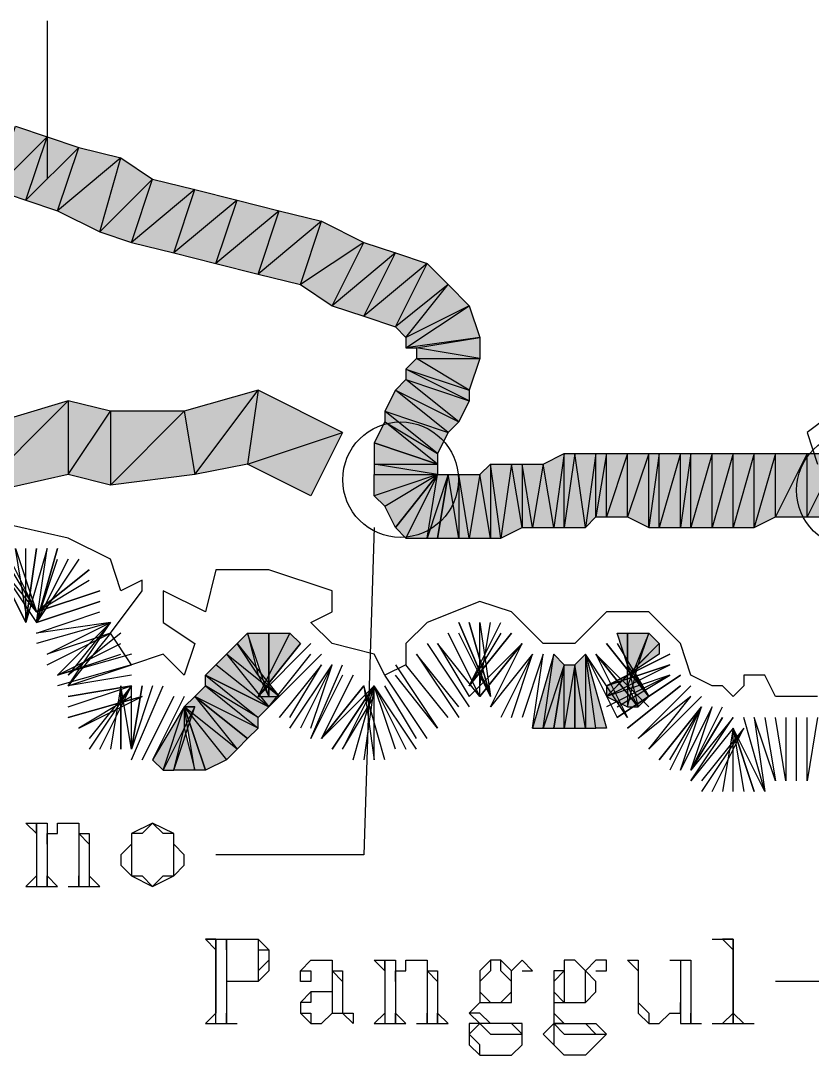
# Model space of a CAD drawing. Header units: millimetres. Extents: x 658 to 813, y 806 to 883.
# Drawn here: x 784.0534 to 784.2814, y 862.7459 to 863.0439 of the extents above; entities that cross this region are included whole.
import ezdxf

# ---------------------------------------------------------------- set-up
doc = ezdxf.new("R2010")
doc.units = ezdxf.units.MM
doc.header["$LTSCALE"] = 0.1
doc.linetypes.add('atContinuous2', pattern=[0])
for name, color, linetype in [('BATKAB', 7, 'Continuous'), ('KLEKTOR1', 7, 'Continuous'), ('LINK NAS BARU', 7, 'Continuous'), ('PANTAI', 7, 'Continuous'), ('pantai1', 7, 'Continuous'), ('SYMBOL', 7, 'Continuous'), ('TEXT', 8, 'Continuous'), ('zat_Mask_solid', 7, 'Continuous')]:
    doc.layers.add(name, color=color, linetype=linetype)

msp = doc.modelspace()

# ---------------------------------------------------------------- hatches: boundary and pattern name
at = {"layer": 'KLEKTOR1'}
h = msp.add_hatch(color=7, dxfattribs=at)
h.paths.add_polyline_path([(784.16737, 862.94963), (784.18561, 862.95267), (784.16433, 862.94963)], flags=17)
h.paths.add_polyline_path([(784.18561, 862.95267), (784.16433, 862.94963), (784.18257, 862.96179)])
h.paths.add_polyline_path([(784.16433, 862.94963), (784.18257, 862.96179), (784.16433, 862.95267)], flags=17)
h = msp.add_hatch(color=7, dxfattribs=at)
h.paths.add_polyline_path([(784.16737, 862.94659), (784.18561, 862.94659), (784.16737, 862.94963)], flags=16)
h.paths.add_polyline_path([(784.18561, 862.94659), (784.16737, 862.94963), (784.18561, 862.95267)])
h = msp.add_hatch(color=7, dxfattribs=at)
h.paths.add_polyline_path([(784.16433, 862.94051), (784.18257, 862.93443), (784.16433, 862.94355)], flags=17)
h.paths.add_polyline_path([(784.18257, 862.93443), (784.16433, 862.94355), (784.18257, 862.93747)], flags=17)
h = msp.add_hatch(color=7, dxfattribs=at)
h.paths.add_polyline_path([(784.10049, 862.93139), (784.10353, 862.91315), (784.12177, 862.93747)])
h.paths.add_polyline_path([(784.10353, 862.91315), (784.12177, 862.93747), (784.11873, 862.91619)], flags=17)
h = msp.add_hatch(color=7, dxfattribs=at)
h.paths.add_polyline_path([(784.03665, 862.92531), (784.03969, 862.90707), (784.06705, 862.93443)])
h.paths.add_polyline_path([(784.03969, 862.90707), (784.06705, 862.93443), (784.06705, 862.91315)], flags=17)
h = msp.add_hatch(color=7, dxfattribs=at)
h.paths.add_polyline_path([(784.07921, 862.93139), (784.07921, 862.91011), (784.10049, 862.93139)], flags=16)
h.paths.add_polyline_path([(784.07921, 862.91011), (784.10049, 862.93139), (784.10353, 862.91315)])
h = msp.add_hatch(color=7, dxfattribs=at)
h.paths.add_polyline_path([(784.15825, 862.92835), (784.17345, 862.91923), (784.15825, 862.93139)], flags=17)
h.paths.add_polyline_path([(784.17345, 862.91923), (784.15825, 862.93139), (784.17649, 862.92531)])
h = msp.add_hatch(color=7, dxfattribs=at)
h.paths.add_polyline_path([(784.15521, 862.92227), (784.17345, 862.91619), (784.15825, 862.92835)])
h.paths.add_polyline_path([(784.17345, 862.91619), (784.15825, 862.92835), (784.17345, 862.91923)], flags=17)
h = msp.add_hatch(color=7, dxfattribs=at)
h.paths.add_polyline_path([(784.20993, 862.89795), (784.20993, 862.91923), (784.20689, 862.89795)], flags=17)
h.paths.add_polyline_path([(784.20993, 862.91923), (784.20689, 862.89795), (784.20385, 862.91619)])
h = msp.add_hatch(color=7, dxfattribs=at)
h.paths.add_polyline_path([(784.21601, 862.89795), (784.21297, 862.91923), (784.20993, 862.89795)])
h.paths.add_polyline_path([(784.21297, 862.91923), (784.20993, 862.89795), (784.20993, 862.91923)], flags=17)
h = msp.add_hatch(color=7, dxfattribs=at)
h.paths.add_polyline_path([(784.21905, 862.90099), (784.21905, 862.91923), (784.21601, 862.89795)], flags=17)
h.paths.add_polyline_path([(784.21905, 862.91923), (784.21601, 862.89795), (784.21297, 862.91923)])
h = msp.add_hatch(color=7, dxfattribs=at)
h.paths.add_polyline_path([(784.22209, 862.90099), (784.22209, 862.91923), (784.21905, 862.90099)], flags=17)
h.paths.add_polyline_path([(784.22209, 862.91923), (784.21905, 862.90099), (784.21905, 862.91923)], flags=17)
h = msp.add_hatch(color=7, dxfattribs=at)
h.paths.add_polyline_path([(784.22817, 862.90099), (784.22817, 862.91923), (784.22209, 862.90099)], flags=17)
h.paths.add_polyline_path([(784.22817, 862.91923), (784.22209, 862.90099), (784.22209, 862.91923)], flags=17)
h = msp.add_hatch(color=7, dxfattribs=at)
h.paths.add_polyline_path([(784.23425, 862.89795), (784.23425, 862.91923), (784.22817, 862.90099)])
h.paths.add_polyline_path([(784.23425, 862.91923), (784.22817, 862.90099), (784.22817, 862.91923)], flags=17)
h = msp.add_hatch(color=7, dxfattribs=at)
h.paths.add_polyline_path([(784.23729, 862.89795), (784.23729, 862.91923), (784.23425, 862.89795)], flags=17)
h.paths.add_polyline_path([(784.23729, 862.91923), (784.23425, 862.89795), (784.23425, 862.91923)], flags=17)
h = msp.add_hatch(color=7, dxfattribs=at)
h.paths.add_polyline_path([(784.24337, 862.89795), (784.24337, 862.91923), (784.23729, 862.89795)], flags=17)
h.paths.add_polyline_path([(784.24337, 862.91923), (784.23729, 862.89795), (784.23729, 862.91923)], flags=17)
h = msp.add_hatch(color=7, dxfattribs=at)
h.paths.add_polyline_path([(784.24641, 862.89795), (784.24641, 862.91923), (784.24337, 862.89795)], flags=17)
h.paths.add_polyline_path([(784.24641, 862.91923), (784.24337, 862.89795), (784.24337, 862.91923)], flags=17)
h = msp.add_hatch(color=7, dxfattribs=at)
h.paths.add_polyline_path([(784.25249, 862.89795), (784.25249, 862.91923), (784.24641, 862.89795)], flags=17)
h.paths.add_polyline_path([(784.25249, 862.91923), (784.24641, 862.89795), (784.24641, 862.91923)], flags=17)
h = msp.add_hatch(color=7, dxfattribs=at)
h.paths.add_polyline_path([(784.25857, 862.89795), (784.25857, 862.91923), (784.25249, 862.89795)], flags=17)
h.paths.add_polyline_path([(784.25857, 862.91923), (784.25249, 862.89795), (784.25249, 862.91923)], flags=17)
h = msp.add_hatch(color=7, dxfattribs=at)
h.paths.add_polyline_path([(784.26465, 862.89795), (784.26465, 862.91923), (784.25857, 862.89795)], flags=17)
h.paths.add_polyline_path([(784.26465, 862.91923), (784.25857, 862.89795), (784.25857, 862.91923)], flags=17)
h = msp.add_hatch(color=7, dxfattribs=at)
h.paths.add_polyline_path([(784.27073, 862.90099), (784.27073, 862.91923), (784.26465, 862.89795)], flags=17)
h.paths.add_polyline_path([(784.27073, 862.91923), (784.26465, 862.89795), (784.26465, 862.91923)], flags=17)
h = msp.add_hatch(color=7, dxfattribs=at)
h.paths.add_polyline_path([(784.27985, 862.90099), (784.27985, 862.91923), (784.27073, 862.90099)], flags=17)
h.paths.add_polyline_path([(784.27985, 862.91923), (784.27073, 862.90099), (784.27073, 862.91923)], flags=17)
h = msp.add_hatch(color=7, dxfattribs=at)
h.paths.add_polyline_path([(784.28897, 862.90099), (784.28897, 862.91923), (784.27985, 862.90099)], flags=17)
h.paths.add_polyline_path([(784.28897, 862.91923), (784.27985, 862.90099), (784.27985, 862.91923)], flags=17)
h = msp.add_hatch(color=7, dxfattribs=at)
h.paths.add_polyline_path([(784.15521, 862.91315), (784.17345, 862.91315), (784.15521, 862.91619)], flags=16)
h.paths.add_polyline_path([(784.17345, 862.91315), (784.15521, 862.91619), (784.17345, 862.91619)])
h = msp.add_hatch(color=7, dxfattribs=at)
h.paths.add_polyline_path([(784.19473, 862.91619), (784.19169, 862.8949), (784.18865, 862.91619)])
h.paths.add_polyline_path([(784.19169, 862.8949), (784.18865, 862.91619), (784.18865, 862.8949)], flags=17)
h = msp.add_hatch(color=7, dxfattribs=at)
h.paths.add_polyline_path([(784.19777, 862.91619), (784.19777, 862.89795), (784.19473, 862.91619)], flags=17)
h.paths.add_polyline_path([(784.19777, 862.89795), (784.19473, 862.91619), (784.19169, 862.8949)])
h = msp.add_hatch(color=7, dxfattribs=at)
h.paths.add_polyline_path([(784.20385, 862.91619), (784.20081, 862.89795), (784.19777, 862.91619)])
h.paths.add_polyline_path([(784.20081, 862.89795), (784.19777, 862.91619), (784.19777, 862.89795)], flags=17)
h = msp.add_hatch(color=7, dxfattribs=at)
h.paths.add_polyline_path([(784.15825, 862.90403), (784.17345, 862.91315), (784.15521, 862.90707)])
h.paths.add_polyline_path([(784.17345, 862.91315), (784.15521, 862.90707), (784.15521, 862.91315)], flags=17)
msp.add_hatch(color=7, dxfattribs=at).paths.add_polyline_path([(784.16129, 862.89795), (784.15825, 862.90403), (784.17345, 862.91315)])
h = msp.add_hatch(color=7, dxfattribs=at)
h.paths.add_polyline_path([(784.17041, 862.8949), (784.17345, 862.91315), (784.16433, 862.8949)], flags=17)
h.paths.add_polyline_path([(784.17345, 862.91315), (784.16433, 862.8949), (784.16129, 862.89795)])
h = msp.add_hatch(color=7, dxfattribs=at)
h.paths.add_polyline_path([(784.17345, 862.8949), (784.17649, 862.91315), (784.17041, 862.8949)], flags=17)
h.paths.add_polyline_path([(784.17649, 862.91315), (784.17041, 862.8949), (784.17345, 862.91315)], flags=17)
h = msp.add_hatch(color=7, dxfattribs=at)
h.paths.add_polyline_path([(784.17953, 862.91315), (784.17953, 862.8949), (784.17649, 862.91315)], flags=17)
h.paths.add_polyline_path([(784.17953, 862.8949), (784.17649, 862.91315), (784.17345, 862.8949)])
h = msp.add_hatch(color=7, dxfattribs=at)
h.paths.add_polyline_path([(784.18561, 862.91315), (784.18257, 862.8949), (784.17953, 862.91315)])
h.paths.add_polyline_path([(784.18257, 862.8949), (784.17953, 862.91315), (784.17953, 862.8949)], flags=17)
at = {"layer": 'pantai1'}
for points in [[(784.12177, 862.85538), (784.11569, 862.8645), (784.11873, 862.86754)], [(784.12177, 862.8493), (784.13089, 862.86754), (784.13393, 862.8645)], [(784.22817, 862.85842), (784.22513, 862.86754), (784.22817, 862.86754)], [(784.22817, 862.85234), (784.22817, 862.86754), (784.23425, 862.86754)], [(784.23121, 862.85842), (784.23425, 862.86754), (784.23729, 862.8645)], [(784.22817, 862.85538), (784.23729, 862.8645), (784.23729, 862.86146)], [(784.11265, 862.86146), (784.12481, 862.84626), (784.10961, 862.85842)], [(784.12785, 862.8493), (784.11265, 862.86146), (784.12481, 862.84626)], [(784.12481, 862.84626), (784.10961, 862.85842), (784.10657, 862.85538)], [(784.12177, 862.85538), (784.12481, 862.8493), (784.12785, 862.8493)], [(784.22817, 862.85538), (784.22209, 862.85234), (784.22209, 862.8493)], [(784.10353, 862.8493), (784.11569, 862.8341), (784.10049, 862.84626)], [(784.11873, 862.83714), (784.10353, 862.8493), (784.11569, 862.8341)], [(784.11569, 862.8341), (784.10049, 862.84626), (784.11265, 862.83106)], [(784.10049, 862.84626), (784.11265, 862.83106), (784.10657, 862.82802)], [(784.10657, 862.82802), (784.10353, 862.82802), (784.10049, 862.84626)], [(784.10049, 862.84018), (784.10353, 862.82802), (784.09745, 862.82802)]]:
    msp.add_hatch(color=7, dxfattribs=at).paths.add_polyline_path(points)
h = msp.add_hatch(color=7, dxfattribs=at)
h.paths.add_polyline_path([(784.20689, 862.84018), (784.20993, 862.85842), (784.20385, 862.84018)], flags=17)
h.paths.add_polyline_path([(784.20993, 862.85842), (784.20385, 862.84018), (784.20689, 862.86146)])
h = msp.add_hatch(color=7, dxfattribs=at)
h.paths.add_polyline_path([(784.21601, 862.86146), (784.21601, 862.84018), (784.21297, 862.85842)])
h.paths.add_polyline_path([(784.21601, 862.84018), (784.21297, 862.85842), (784.21297, 862.84018)], flags=17)
h = msp.add_hatch(color=7, dxfattribs=at)
h.paths.add_polyline_path([(784.22209, 862.84018), (784.21905, 862.84018), (784.21601, 862.86146)])
h.paths.add_polyline_path([(784.21905, 862.84018), (784.21601, 862.86146), (784.21601, 862.84018)], flags=17)
h = msp.add_hatch(color=7, dxfattribs=at)
h.paths.add_polyline_path([(784.21297, 862.84018), (784.21297, 862.85842), (784.20993, 862.84018)], flags=17)
h.paths.add_polyline_path([(784.21297, 862.85842), (784.20993, 862.84018), (784.20993, 862.85842)], flags=17)
h = msp.add_hatch(color=7, dxfattribs=at)
h.paths.add_polyline_path([(784.12481, 862.84626), (784.10657, 862.85538), (784.12177, 862.84322)])
h.paths.add_polyline_path([(784.10657, 862.85538), (784.12177, 862.84322), (784.10657, 862.85234)], flags=17)
h = msp.add_hatch(color=7, dxfattribs=at)
h.paths.add_polyline_path([(784.12177, 862.84322), (784.10657, 862.85234), (784.12177, 862.84018)], flags=17)
h.paths.add_polyline_path([(784.10657, 862.85234), (784.12177, 862.84018), (784.10353, 862.8493)])
h = msp.add_hatch(color=7, dxfattribs=at)
h.paths.add_polyline_path([(784.09745, 862.82802), (784.10353, 862.84626), (784.09441, 862.82802)], flags=17)
h.paths.add_polyline_path([(784.10353, 862.84626), (784.09441, 862.82802), (784.10049, 862.84626)], flags=17)
at = {"layer": 'zat_Mask_solid'}
for points in [[(784.06097, 863.01043), (784.04577, 862.99523), (784.05185, 863.01347)], [(784.05489, 862.99219), (784.06097, 863.01043), (784.04577, 862.99523)], [(784.07009, 863.00739), (784.05489, 862.99219), (784.06097, 863.01043)], [(784.06401, 862.98915), (784.07009, 863.00739), (784.05489, 862.99219)], [(784.08225, 863.00435), (784.06401, 862.98915), (784.07009, 863.00739)], [(784.07617, 862.98307), (784.08225, 863.00435), (784.06401, 862.98915)], [(784.09137, 862.99827), (784.07617, 862.98307), (784.08225, 863.00435)], [(784.08529, 862.98003), (784.09137, 862.99827), (784.07617, 862.98307)], [(784.10353, 862.99523), (784.08529, 862.98003), (784.09137, 862.99827)], [(784.09745, 862.97699), (784.10353, 862.99523), (784.08529, 862.98003)], [(784.11569, 862.99219), (784.09745, 862.97699), (784.10353, 862.99523)], [(784.10961, 862.97395), (784.11569, 862.99219), (784.09745, 862.97699)], [(784.12785, 862.98915), (784.10961, 862.97395), (784.11569, 862.99219)], [(784.12177, 862.97091), (784.12785, 862.98915), (784.10961, 862.97395)], [(784.14001, 862.98611), (784.12177, 862.97091), (784.12785, 862.98915)], [(784.13393, 862.96787), (784.14001, 862.98611), (784.12177, 862.97091)], [(784.15217, 862.98003), (784.13393, 862.96787), (784.14001, 862.98611)], [(784.14305, 862.96179), (784.15217, 862.98003), (784.13393, 862.96787)], [(784.16129, 862.97699), (784.14305, 862.96179), (784.15217, 862.98003)], [(784.15217, 862.95875), (784.16129, 862.97699), (784.14305, 862.96179)], [(784.17041, 862.97395), (784.15217, 862.95875), (784.16129, 862.97699)], [(784.16129, 862.95571), (784.17041, 862.97395), (784.15217, 862.95875)], [(784.17649, 862.96787), (784.16129, 862.95571), (784.17041, 862.97395)], [(784.16433, 862.95267), (784.17649, 862.96787), (784.16129, 862.95571)], [(784.18257, 862.96179), (784.16433, 862.95267), (784.17649, 862.96787)], [(784.16433, 862.94355), (784.18257, 862.93747), (784.16737, 862.94659)], [(784.18257, 862.93747), (784.16737, 862.94659), (784.18561, 862.94659)], [(784.16129, 862.93747), (784.17953, 862.92835), (784.16433, 862.94051)], [(784.17953, 862.92835), (784.16433, 862.94051), (784.18257, 862.93443)], [(784.12177, 862.93747), (784.11873, 862.91619), (784.14609, 862.92531)], [(784.15825, 862.93139), (784.17649, 862.92531), (784.16129, 862.93747)], [(784.17649, 862.92531), (784.16129, 862.93747), (784.17953, 862.92835)], [(784.06705, 862.93443), (784.06705, 862.91315), (784.07921, 862.93139)], [(784.06705, 862.91315), (784.07921, 862.93139), (784.07921, 862.91011)], [(784.11873, 862.91619), (784.14609, 862.92531), (784.13697, 862.90707)], [(784.15521, 862.91619), (784.17345, 862.91619), (784.15521, 862.92227)], [(784.18865, 862.91619), (784.18865, 862.8949), (784.18561, 862.91315)], [(784.20689, 862.89795), (784.20385, 862.91619), (784.20081, 862.89795)], [(784.18865, 862.8949), (784.18561, 862.91315), (784.18257, 862.8949)], [(784.12481, 862.8493), (784.11873, 862.86754), (784.12481, 862.86754)], [(784.12481, 862.85538), (784.12481, 862.86754), (784.13089, 862.86754)], [(784.12785, 862.8493), (784.11265, 862.86146), (784.11569, 862.8645)], [(784.20385, 862.84018), (784.20689, 862.86146), (784.20081, 862.84018)], [(784.20993, 862.84018), (784.20993, 862.85842), (784.20689, 862.84018)], [(784.23121, 862.85842), (784.22209, 862.8493), (784.22817, 862.84626)], [(784.22817, 862.85842), (784.23121, 862.84626), (784.23425, 862.8493)], [(784.12481, 862.85538), (784.12177, 862.8493), (784.12481, 862.8493)], [(784.22817, 862.85234), (784.22817, 862.84626), (784.23121, 862.84626)], [(784.12177, 862.84018), (784.10353, 862.8493), (784.11873, 862.83714)], [(784.09441, 862.82802), (784.10049, 862.84626), (784.09137, 862.83106)], [(784.10049, 862.84018), (784.10353, 862.84626), (784.10049, 862.84626)]]:
    msp.add_hatch(color=7, dxfattribs=at).paths.add_polyline_path(points)

# ---------------------------------------------------------------- linework, layer by layer
at = {"layer": 'BATKAB', "color": 7}
msp.add_lwpolyline([(784.29201, 862.93443), (784.27985, 862.92531), (784.28289, 862.91619)], dxfattribs=at)
at = {"layer": 'KLEKTOR1', "color": 7}
for points in [[(784.06097, 863.01043), (784.04577, 862.99523), (784.05185, 863.01347), (784.06097, 863.01043)], [(784.05489, 862.99219), (784.06097, 863.01043), (784.04577, 862.99523), (784.05489, 862.99219)], [(784.07009, 863.00739), (784.05489, 862.99219), (784.06097, 863.01043), (784.07009, 863.00739)], [(784.06401, 862.98915), (784.07009, 863.00739), (784.05489, 862.99219), (784.06401, 862.98915)], [(784.08225, 863.00435), (784.06401, 862.98915), (784.07009, 863.00739), (784.08225, 863.00435)], [(784.07617, 862.98307), (784.08225, 863.00435), (784.06401, 862.98915), (784.07617, 862.98307)], [(784.09137, 862.99827), (784.07617, 862.98307), (784.08225, 863.00435), (784.09137, 862.99827)], [(784.08529, 862.98003), (784.09137, 862.99827), (784.07617, 862.98307), (784.08529, 862.98003)], [(784.10353, 862.99523), (784.08529, 862.98003), (784.09137, 862.99827), (784.10353, 862.99523)], [(784.09745, 862.97699), (784.10353, 862.99523), (784.08529, 862.98003), (784.09745, 862.97699)], [(784.11569, 862.99219), (784.09745, 862.97699), (784.10353, 862.99523), (784.11569, 862.99219)], [(784.10961, 862.97395), (784.11569, 862.99219), (784.09745, 862.97699), (784.10961, 862.97395)], [(784.12785, 862.98915), (784.10961, 862.97395), (784.11569, 862.99219), (784.12785, 862.98915)], [(784.12177, 862.97091), (784.12785, 862.98915), (784.10961, 862.97395), (784.12177, 862.97091)], [(784.14001, 862.98611), (784.12177, 862.97091), (784.12785, 862.98915), (784.14001, 862.98611)], [(784.13393, 862.96787), (784.14001, 862.98611), (784.12177, 862.97091), (784.13393, 862.96787)], [(784.15217, 862.98003), (784.13393, 862.96787), (784.14001, 862.98611), (784.15217, 862.98003)], [(784.14305, 862.96179), (784.15217, 862.98003), (784.13393, 862.96787), (784.14305, 862.96179)], [(784.16129, 862.97699), (784.14305, 862.96179), (784.15217, 862.98003), (784.16129, 862.97699)], [(784.15217, 862.95875), (784.16129, 862.97699), (784.14305, 862.96179), (784.15217, 862.95875)], [(784.17041, 862.97395), (784.15217, 862.95875), (784.16129, 862.97699), (784.17041, 862.97395)], [(784.16129, 862.95571), (784.17041, 862.97395), (784.15217, 862.95875), (784.16129, 862.95571)], [(784.17649, 862.96787), (784.16129, 862.95571), (784.17041, 862.97395), (784.17649, 862.96787)], [(784.16433, 862.95267), (784.17649, 862.96787), (784.16129, 862.95571), (784.16433, 862.95267)], [(784.18257, 862.96179), (784.16433, 862.95267), (784.17649, 862.96787), (784.18257, 862.96179)], [(784.18561, 862.95267), (784.16433, 862.94963), (784.18257, 862.96179), (784.18561, 862.95267)], [(784.16433, 862.94963), (784.18257, 862.96179), (784.16433, 862.95267), (784.16433, 862.94963)], [(784.16737, 862.94963), (784.18561, 862.95267), (784.16433, 862.94963), (784.16737, 862.94963)], [(784.18561, 862.94659), (784.16737, 862.94963), (784.18561, 862.95267), (784.18561, 862.94659)], [(784.16737, 862.94659), (784.18561, 862.94659), (784.16737, 862.94963), (784.16737, 862.94659)], [(784.16433, 862.94355), (784.18257, 862.93747), (784.16737, 862.94659), (784.16433, 862.94355)], [(784.18257, 862.93747), (784.16737, 862.94659), (784.18561, 862.94659), (784.18257, 862.93747)], [(784.16433, 862.94051), (784.18257, 862.93443), (784.16433, 862.94355), (784.16433, 862.94051)], [(784.18257, 862.93443), (784.16433, 862.94355), (784.18257, 862.93747), (784.18257, 862.93443)], [(784.16129, 862.93747), (784.17953, 862.92835), (784.16433, 862.94051), (784.16129, 862.93747)], [(784.17953, 862.92835), (784.16433, 862.94051), (784.18257, 862.93443), (784.17953, 862.92835)], [(784.10049, 862.93139), (784.10353, 862.91315), (784.12177, 862.93747), (784.10049, 862.93139)], [(784.10353, 862.91315), (784.12177, 862.93747), (784.11873, 862.91619), (784.10353, 862.91315)], [(784.12177, 862.93747), (784.11873, 862.91619), (784.14609, 862.92531), (784.12177, 862.93747)], [(784.15825, 862.93139), (784.17649, 862.92531), (784.16129, 862.93747), (784.15825, 862.93139)], [(784.17649, 862.92531), (784.16129, 862.93747), (784.17953, 862.92835), (784.17649, 862.92531)], [(784.03665, 862.92531), (784.03969, 862.90707), (784.06705, 862.93443), (784.03665, 862.92531)], [(784.03969, 862.90707), (784.06705, 862.93443), (784.06705, 862.91315), (784.03969, 862.90707)], [(784.06705, 862.93443), (784.06705, 862.91315), (784.07921, 862.93139), (784.06705, 862.93443)], [(784.06705, 862.91315), (784.07921, 862.93139), (784.07921, 862.91011), (784.06705, 862.91315)], [(784.07921, 862.93139), (784.07921, 862.91011), (784.10049, 862.93139), (784.07921, 862.93139)], [(784.07921, 862.91011), (784.10049, 862.93139), (784.10353, 862.91315), (784.07921, 862.91011)], [(784.15825, 862.92835), (784.17345, 862.91923), (784.15825, 862.93139), (784.15825, 862.92835)], [(784.17345, 862.91923), (784.15825, 862.93139), (784.17649, 862.92531), (784.17345, 862.91923)], [(784.15521, 862.92227), (784.17345, 862.91619), (784.15825, 862.92835), (784.15521, 862.92227)], [(784.17345, 862.91619), (784.15825, 862.92835), (784.17345, 862.91923), (784.17345, 862.91619)], [(784.11873, 862.91619), (784.14609, 862.92531), (784.13697, 862.90707), (784.11873, 862.91619)], [(784.15521, 862.91619), (784.17345, 862.91619), (784.15521, 862.92227), (784.15521, 862.91619)], [(784.20993, 862.91923), (784.20689, 862.89795), (784.20385, 862.91619), (784.20993, 862.91923)], [(784.20993, 862.89795), (784.20993, 862.91923), (784.20689, 862.89795), (784.20993, 862.89795)], [(784.21601, 862.89795), (784.21297, 862.91923), (784.20993, 862.89795), (784.21601, 862.89795)], [(784.21297, 862.91923), (784.20993, 862.89795), (784.20993, 862.91923), (784.21297, 862.91923)], [(784.21905, 862.91923), (784.21601, 862.89795), (784.21297, 862.91923), (784.21905, 862.91923)], [(784.21905, 862.90099), (784.21905, 862.91923), (784.21601, 862.89795), (784.21905, 862.90099)], [(784.22209, 862.90099), (784.22209, 862.91923), (784.21905, 862.90099), (784.22209, 862.90099)], [(784.22209, 862.91923), (784.21905, 862.90099), (784.21905, 862.91923), (784.22209, 862.91923)], [(784.22817, 862.90099), (784.22817, 862.91923), (784.22209, 862.90099), (784.22817, 862.90099)], [(784.22817, 862.91923), (784.22209, 862.90099), (784.22209, 862.91923), (784.22817, 862.91923)], [(784.23425, 862.89795), (784.23425, 862.91923), (784.22817, 862.90099), (784.23425, 862.89795)], [(784.23425, 862.91923), (784.22817, 862.90099), (784.22817, 862.91923), (784.23425, 862.91923)], [(784.23729, 862.89795), (784.23729, 862.91923), (784.23425, 862.89795), (784.23729, 862.89795)], [(784.23729, 862.91923), (784.23425, 862.89795), (784.23425, 862.91923), (784.23729, 862.91923)], [(784.24337, 862.89795), (784.24337, 862.91923), (784.23729, 862.89795), (784.24337, 862.89795)], [(784.24337, 862.91923), (784.23729, 862.89795), (784.23729, 862.91923), (784.24337, 862.91923)], [(784.24641, 862.89795), (784.24641, 862.91923), (784.24337, 862.89795), (784.24641, 862.89795)], [(784.24641, 862.91923), (784.24337, 862.89795), (784.24337, 862.91923), (784.24641, 862.91923)], [(784.25249, 862.89795), (784.25249, 862.91923), (784.24641, 862.89795), (784.25249, 862.89795)], [(784.25249, 862.91923), (784.24641, 862.89795), (784.24641, 862.91923), (784.25249, 862.91923)], [(784.25857, 862.89795), (784.25857, 862.91923), (784.25249, 862.89795), (784.25857, 862.89795)], [(784.25857, 862.91923), (784.25249, 862.89795), (784.25249, 862.91923), (784.25857, 862.91923)], [(784.26465, 862.89795), (784.26465, 862.91923), (784.25857, 862.89795), (784.26465, 862.89795)], [(784.26465, 862.91923), (784.25857, 862.89795), (784.25857, 862.91923), (784.26465, 862.91923)], [(784.27073, 862.90099), (784.27073, 862.91923), (784.26465, 862.89795), (784.27073, 862.90099)], [(784.27073, 862.91923), (784.26465, 862.89795), (784.26465, 862.91923), (784.27073, 862.91923)], [(784.27985, 862.90099), (784.27985, 862.91923), (784.27073, 862.90099), (784.27985, 862.90099)], [(784.27985, 862.91923), (784.27073, 862.90099), (784.27073, 862.91923), (784.27985, 862.91923)], [(784.28897, 862.90099), (784.28897, 862.91923), (784.27985, 862.90099), (784.28897, 862.90099)], [(784.28897, 862.91923), (784.27985, 862.90099), (784.27985, 862.91923), (784.28897, 862.91923)], [(784.15521, 862.91315), (784.17345, 862.91315), (784.15521, 862.91619), (784.15521, 862.91315)], [(784.17345, 862.91315), (784.15521, 862.91619), (784.17345, 862.91619), (784.17345, 862.91315)], [(784.18865, 862.91619), (784.18865, 862.8949), (784.18561, 862.91315), (784.18865, 862.91619)], [(784.19473, 862.91619), (784.19169, 862.8949), (784.18865, 862.91619), (784.19473, 862.91619)], [(784.19169, 862.8949), (784.18865, 862.91619), (784.18865, 862.8949), (784.19169, 862.8949)], [(784.19777, 862.89795), (784.19473, 862.91619), (784.19169, 862.8949), (784.19777, 862.89795)], [(784.19777, 862.91619), (784.19777, 862.89795), (784.19473, 862.91619), (784.19777, 862.91619)], [(784.20385, 862.91619), (784.20081, 862.89795), (784.19777, 862.91619), (784.20385, 862.91619)], [(784.20081, 862.89795), (784.19777, 862.91619), (784.19777, 862.89795), (784.20081, 862.89795)], [(784.20689, 862.89795), (784.20385, 862.91619), (784.20081, 862.89795), (784.20689, 862.89795)], [(784.15825, 862.90403), (784.17345, 862.91315), (784.15521, 862.90707), (784.15825, 862.90403)], [(784.17345, 862.91315), (784.15521, 862.90707), (784.15521, 862.91315), (784.17345, 862.91315)], [(784.16129, 862.89795), (784.15825, 862.90403), (784.17345, 862.91315), (784.16129, 862.89795)], [(784.17345, 862.91315), (784.16433, 862.8949), (784.16129, 862.89795), (784.17345, 862.91315)], [(784.17041, 862.8949), (784.17345, 862.91315), (784.16433, 862.8949), (784.17041, 862.8949)], [(784.17345, 862.8949), (784.17649, 862.91315), (784.17041, 862.8949), (784.17345, 862.8949)], [(784.17649, 862.91315), (784.17041, 862.8949), (784.17345, 862.91315), (784.17649, 862.91315)], [(784.17953, 862.8949), (784.17649, 862.91315), (784.17345, 862.8949), (784.17953, 862.8949)], [(784.17953, 862.91315), (784.17953, 862.8949), (784.17649, 862.91315), (784.17953, 862.91315)], [(784.18561, 862.91315), (784.18257, 862.8949), (784.17953, 862.91315), (784.18561, 862.91315)], [(784.18257, 862.8949), (784.17953, 862.91315), (784.17953, 862.8949), (784.18257, 862.8949)], [(784.18865, 862.8949), (784.18561, 862.91315), (784.18257, 862.8949), (784.18865, 862.8949)]]:
    msp.add_lwpolyline(points, dxfattribs=at)
at = {"layer": 'LINK NAS BARU', "color": 7}
msp.add_lwpolyline([(784.06097, 863.04387), (784.06097, 862.99827)], dxfattribs=at)
at = {"layer": 'PANTAI', "color": 7}
msp.add_lwpolyline([(784.28289, 862.8493), (784.27073, 862.8493), (784.26769, 862.85538), (784.26161, 862.85538), (784.26161, 862.85234), (784.25857, 862.8493), (784.25553, 862.85234), (784.25249, 862.85234), (784.24641, 862.85538), (784.24337, 862.8645), (784.23425, 862.87362), (784.22209, 862.87362), (784.21297, 862.8645), (784.20385, 862.8645), (784.19473, 862.87362), (784.18561, 862.87666), (784.17041, 862.87058), (784.16433, 862.8645), (784.16433, 862.85842), (784.15825, 862.85538), (784.15521, 862.86146), (784.14305, 862.8645), (784.13697, 862.87058), (784.14305, 862.87362), (784.14305, 862.8797), (784.12481, 862.88578), (784.10961, 862.88578), (784.10657, 862.87362), (784.09441, 862.8797), (784.09441, 862.87058), (784.10353, 862.8645), (784.10049, 862.85538), (784.09441, 862.86146), (784.08529, 862.85842), (784.07921, 862.86754), (784.08833, 862.8797), (784.08833, 862.88274), (784.08225, 862.8797), (784.07921, 862.88882), (784.06705, 862.8949), (784.03969, 862.90099)], dxfattribs=at)
at = {"layer": 'pantai1', "color": 7}
for points in [[(784.05489, 862.87362), (784.05185, 862.89186), (784.05793, 862.87362), (784.04881, 862.89186)], [(784.05793, 862.87058), (784.06097, 862.89186), (784.05489, 862.87058), (784.05793, 862.89186), (784.05489, 862.87058), (784.05489, 862.89186)], [(784.06401, 862.89186), (784.05793, 862.87058), (784.06401, 862.89186)], [(784.04881, 862.88882), (784.05793, 862.87362), (784.04577, 862.88882), (784.05793, 862.87058)], [(784.05489, 862.87058), (784.04577, 862.88882), (784.05489, 862.87058)], [(784.07009, 862.88882), (784.05793, 862.87058), (784.06705, 862.88882), (784.05793, 862.87058), (784.06401, 862.88882)], [(784.05793, 862.87362), (784.07313, 862.88578), (784.05793, 862.87362)], [(784.05793, 862.87362), (784.07617, 862.8797), (784.05793, 862.87362), (784.07313, 862.88274)], [(784.05793, 862.87058), (784.07617, 862.87666), (784.05793, 862.87058)], [(784.07921, 862.87058), (784.05793, 862.86754), (784.07617, 862.87362)], [(784.06097, 862.85842), (784.07921, 862.86754), (784.06097, 862.86146), (784.07921, 862.87058), (784.05793, 862.8645)], [(784.06401, 862.85538), (784.07921, 862.87058), (784.06401, 862.85538)], [(784.07921, 862.86754), (784.06705, 862.85234), (784.07921, 862.87058), (784.06705, 862.85538)], [(784.18561, 862.8493), (784.18561, 862.87058), (784.18865, 862.8493), (784.18257, 862.87058), (784.18865, 862.8493), (784.17953, 862.87058), (784.18865, 862.8493), (784.17953, 862.86754)], [(784.19169, 862.86754), (784.18257, 862.85234), (784.19169, 862.87058)], [(784.18561, 862.85234), (784.18865, 862.87058)], [(784.08225, 862.86754), (784.06705, 862.85538)], [(784.12177, 862.85538), (784.11569, 862.8645), (784.11873, 862.86754), (784.12177, 862.85538)], [(784.12481, 862.8493), (784.11873, 862.86754), (784.12481, 862.86754), (784.12481, 862.8493)], [(784.12177, 862.8493), (784.13089, 862.86754), (784.13393, 862.8645), (784.12177, 862.8493)], [(784.12481, 862.85538), (784.12481, 862.86754), (784.13089, 862.86754), (784.12481, 862.85538)], [(784.17649, 862.86754), (784.18561, 862.8493), (784.17649, 862.86754)], [(784.18257, 862.85234), (784.19473, 862.86754), (784.18257, 862.85234), (784.19473, 862.86754)], [(784.22817, 862.85842), (784.22513, 862.86754), (784.22817, 862.86754), (784.22817, 862.85842)], [(784.22817, 862.85234), (784.22817, 862.86754), (784.23425, 862.86754), (784.22817, 862.85234)], [(784.23121, 862.85842), (784.23425, 862.86754), (784.23729, 862.8645), (784.23121, 862.85842)], [(784.06401, 862.85538), (784.08225, 862.8645)], [(784.12785, 862.8493), (784.11265, 862.86146), (784.11569, 862.8645), (784.12785, 862.8493)], [(784.13697, 862.8645), (784.12177, 862.8493), (784.13393, 862.8645)], [(784.17041, 862.8645), (784.18257, 862.84626)], [(784.18561, 862.8493), (784.17345, 862.8645), (784.18257, 862.8493)], [(784.20081, 862.86146), (784.18865, 862.84626), (784.19777, 862.8645), (784.18561, 862.8493), (784.19777, 862.8645), (784.18257, 862.8493)], [(784.22513, 862.8645), (784.23425, 862.8493), (784.22209, 862.8645), (784.23425, 862.8493)], [(784.22817, 862.85538), (784.23729, 862.8645), (784.23729, 862.86146), (784.22817, 862.85538)], [(784.08529, 862.86146), (784.06401, 862.85538), (784.08225, 862.86146)], [(784.11265, 862.86146), (784.12481, 862.84626), (784.10961, 862.85842), (784.11265, 862.86146)], [(784.12785, 862.8493), (784.11265, 862.86146), (784.12481, 862.84626), (784.12785, 862.8493)], [(784.14001, 862.86146), (784.12481, 862.84626), (784.13697, 862.86146)], [(784.17953, 862.84626), (784.16737, 862.86146), (784.17953, 862.84322)], [(784.19473, 862.84322), (784.20081, 862.86146), (784.19169, 862.84322)], [(784.20081, 862.84018), (784.20385, 862.86146), (784.19777, 862.84322)], [(784.20385, 862.84018), (784.20689, 862.86146), (784.20081, 862.84018), (784.20385, 862.84018)], [(784.20993, 862.85842), (784.20385, 862.84018), (784.20689, 862.86146), (784.20993, 862.85842)], [(784.21601, 862.86146), (784.21601, 862.84018), (784.21297, 862.85842), (784.21601, 862.86146)], [(784.23425, 862.84626), (784.21905, 862.86146), (784.23121, 862.84626), (784.21905, 862.86146), (784.22817, 862.84322), (784.21601, 862.86146), (784.22513, 862.84322)], [(784.22209, 862.84018), (784.21905, 862.84018), (784.21601, 862.86146), (784.22209, 862.84018)], [(784.21905, 862.84018), (784.21601, 862.86146), (784.21601, 862.84018), (784.21905, 862.84018)], [(784.22209, 862.85234), (784.24033, 862.86146), (784.22209, 862.85234)], [(784.08529, 862.85538), (784.06705, 862.85234), (784.08529, 862.85842), (784.06401, 862.85234)], [(784.12481, 862.84626), (784.10961, 862.85842), (784.10657, 862.85538), (784.12481, 862.84626)], [(784.13089, 862.84322), (784.14001, 862.85842), (784.12785, 862.84322)], [(784.13089, 862.84018), (784.14305, 862.85842)], [(784.13697, 862.84018), (784.14305, 862.85842), (784.13393, 862.84018)], [(784.14609, 862.85538), (784.13697, 862.83714), (784.14609, 862.85842)], [(784.16129, 862.85842), (784.17345, 862.84018), (784.16129, 862.85538)], [(784.17649, 862.84322), (784.16433, 862.85842)], [(784.20689, 862.84018), (784.20993, 862.85842), (784.20385, 862.84018), (784.20689, 862.84018)], [(784.20993, 862.84018), (784.20993, 862.85842), (784.20689, 862.84018), (784.20993, 862.84018)], [(784.21297, 862.84018), (784.21297, 862.85842), (784.20993, 862.84018), (784.21297, 862.84018)], [(784.21297, 862.85842), (784.20993, 862.84018), (784.20993, 862.85842), (784.21297, 862.85842)], [(784.21601, 862.84018), (784.21297, 862.85842), (784.21297, 862.84018), (784.21601, 862.84018)], [(784.24033, 862.85538), (784.22209, 862.8493), (784.24033, 862.85842), (784.22209, 862.85234), (784.24033, 862.85842)], [(784.23121, 862.85842), (784.22209, 862.8493), (784.22817, 862.84626), (784.23121, 862.85842)], [(784.22817, 862.85842), (784.23121, 862.84626), (784.23425, 862.8493), (784.22817, 862.85842)], [(784.12481, 862.84626), (784.10657, 862.85538), (784.12177, 862.84322), (784.12481, 862.84626)], [(784.10657, 862.85538), (784.12177, 862.84322), (784.10657, 862.85234), (784.10657, 862.85538)], [(784.12481, 862.85538), (784.12177, 862.8493), (784.12481, 862.8493), (784.12481, 862.85538)], [(784.12177, 862.85538), (784.12481, 862.8493), (784.12785, 862.8493), (784.12177, 862.85538)], [(784.15521, 862.85234), (784.14305, 862.8341), (784.15521, 862.85234), (784.14001, 862.83714), (784.15217, 862.85234), (784.14001, 862.83714), (784.14913, 862.85538), (784.14001, 862.83714)], [(784.17041, 862.83714), (784.15825, 862.85538)], [(784.22513, 862.84626), (784.24033, 862.85538), (784.22209, 862.84626)], [(784.22817, 862.85538), (784.22209, 862.85234), (784.22209, 862.8493), (784.22817, 862.85538)], [(784.22513, 862.84322), (784.24337, 862.85538), (784.22513, 862.84322)], [(784.06705, 862.84626), (784.08529, 862.85234), (784.06705, 862.8493), (784.08529, 862.85234)], [(784.07617, 862.8341), (784.08529, 862.85234), (784.07313, 862.8341)], [(784.08529, 862.85234), (784.07313, 862.83714)], [(784.08529, 862.8341), (784.08225, 862.85234), (784.08225, 862.8341), (784.08225, 862.85234), (784.07921, 862.8341)], [(784.08529, 862.83106), (784.09441, 862.85234)], [(784.09137, 862.85234), (784.08529, 862.8341), (784.08833, 862.85234), (784.08529, 862.8341), (784.08529, 862.85234)], [(784.10657, 862.85234), (784.12177, 862.84018), (784.10353, 862.8493), (784.10657, 862.85234)], [(784.12177, 862.84322), (784.10657, 862.85234), (784.12177, 862.84018), (784.12177, 862.84322)], [(784.14913, 862.83106), (784.15521, 862.85234), (784.14609, 862.8341), (784.15521, 862.8493)], [(784.15825, 862.83106), (784.15217, 862.85234), (784.15521, 862.83106), (784.15521, 862.85234), (784.15217, 862.83106)], [(784.16737, 862.8341), (784.15521, 862.85234), (784.16433, 862.8341)], [(784.16129, 862.8341), (784.15521, 862.85234)], [(784.16737, 862.83714), (784.15825, 862.85234)], [(784.22817, 862.84018), (784.24337, 862.85234), (784.22817, 862.84018)], [(784.22817, 862.85234), (784.22817, 862.84626), (784.23121, 862.84626), (784.22817, 862.85234)], [(784.24945, 862.8493), (784.23425, 862.8341), (784.24641, 862.8493), (784.23121, 862.83714), (784.24641, 862.85234)], [(784.08529, 862.8493), (784.07009, 862.84018), (784.08833, 862.8493), (784.06705, 862.84322), (784.08833, 862.8493)], [(784.08833, 862.83106), (784.09745, 862.8493), (784.08833, 862.83106)], [(784.10049, 862.8493), (784.09137, 862.83106)], [(784.10353, 862.8493), (784.11569, 862.8341), (784.10049, 862.84626), (784.10353, 862.8493)], [(784.12177, 862.84018), (784.10353, 862.8493), (784.11873, 862.83714), (784.12177, 862.84018)], [(784.11873, 862.83714), (784.10353, 862.8493), (784.11569, 862.8341), (784.11873, 862.83714)], [(784.09441, 862.82802), (784.10049, 862.84626), (784.09137, 862.83106), (784.09441, 862.82802)], [(784.09745, 862.82802), (784.10353, 862.84626), (784.09441, 862.82802), (784.09745, 862.82802)], [(784.10353, 862.84626), (784.09441, 862.82802), (784.10049, 862.84626), (784.10353, 862.84626)], [(784.11569, 862.8341), (784.10049, 862.84626), (784.11265, 862.83106), (784.11569, 862.8341)], [(784.10049, 862.84626), (784.11265, 862.83106), (784.10657, 862.82802), (784.10049, 862.84626)], [(784.10657, 862.82802), (784.10353, 862.82802), (784.10049, 862.84626), (784.10657, 862.82802)], [(784.10049, 862.84018), (784.10353, 862.84626), (784.10049, 862.84626), (784.10049, 862.84018)], [(784.24033, 862.83106), (784.24945, 862.84626), (784.23729, 862.83106), (784.24945, 862.84626)], [(784.24337, 862.82802), (784.24945, 862.84626), (784.24033, 862.82802)], [(784.24641, 862.82802), (784.25249, 862.84626), (784.24337, 862.82802), (784.25249, 862.84626)], [(784.25857, 862.84018), (784.24641, 862.82498), (784.25857, 862.84322), (784.24641, 862.82802), (784.25553, 862.84322), (784.24641, 862.82802), (784.25553, 862.84626)], [(784.26769, 862.84322), (784.27073, 862.82498), (784.26465, 862.84322), (784.26769, 862.82194), (784.26161, 862.84322)], [(784.27377, 862.84322), (784.27377, 862.82498), (784.27073, 862.84322)], [(784.27681, 862.82498), (784.27681, 862.84322)], [(784.28289, 862.84322), (784.27985, 862.82498), (784.27985, 862.84322)], [(784.10049, 862.84018), (784.10353, 862.82802), (784.09745, 862.82802), (784.10049, 862.84018)], [(784.25249, 862.82194), (784.26161, 862.84018), (784.24945, 862.82194)], [(784.26161, 862.84018), (784.24945, 862.82498)], [(784.25857, 862.82194), (784.25857, 862.84018), (784.25553, 862.82194)], [(784.26769, 862.82194), (784.25857, 862.84018), (784.26465, 862.82194), (784.25857, 862.84018), (784.26161, 862.82194)]]:
    msp.add_lwpolyline(points, dxfattribs=at)
at = {"layer": 'SYMBOL', "color": 7, "linetype": 'atContinuous2'}
for centre in [(784.16278, 862.9117), (784.2935, 862.90866)]:
    msp.add_circle(centre, 0.01664, dxfattribs=at)
at = {"layer": 'TEXT', "color": 7}
for points in [[(784.15521, 862.89795), (784.15217, 862.8037), (784.10961, 862.8037)], [(784.29809, 862.8949), (784.29809, 862.76722), (784.27073, 862.76722)], [(784.05489, 862.81282), (784.06097, 862.81282), (784.06097, 862.79458)], [(784.05489, 862.81282), (784.05793, 862.80978), (784.05793, 862.81282)], [(784.05793, 862.81282), (784.05793, 862.79458)], [(784.06097, 862.80674), (784.06097, 862.80978), (784.06401, 862.80978), (784.06401, 862.81282), (784.07009, 862.81282), (784.07009, 862.80978), (784.07313, 862.80978), (784.07313, 862.80674), (784.07313, 862.79458)], [(784.07009, 862.81282), (784.07009, 862.80978), (784.07009, 862.80674), (784.07009, 862.79458)], [(784.09137, 862.81282), (784.08529, 862.80978), (784.08529, 862.80674), (784.08225, 862.8037), (784.08225, 862.80066), (784.08529, 862.79762), (784.09137, 862.79458), (784.09745, 862.79762), (784.10049, 862.80066), (784.10049, 862.8037), (784.09745, 862.80674), (784.09745, 862.80978), (784.09137, 862.81282)], [(784.09137, 862.81282), (784.08833, 862.80978), (784.08529, 862.80978), (784.08529, 862.80674), (784.08529, 862.80066), (784.08529, 862.79762), (784.08833, 862.79762), (784.09137, 862.79458), (784.09441, 862.79762), (784.09745, 862.79762), (784.09745, 862.80066), (784.09745, 862.80674), (784.09745, 862.80978), (784.09441, 862.80978), (784.09137, 862.81282)], [(784.06097, 862.80978), (784.06097, 862.79762)], [(784.07009, 862.80978), (784.07313, 862.80674), (784.07313, 862.79762)], [(784.08529, 862.80674), (784.08529, 862.80066), (784.08529, 862.79762)], [(784.09745, 862.79762), (784.09745, 862.80066), (784.09745, 862.80674)], [(784.05489, 862.79458), (784.05793, 862.79762), (784.05793, 862.79458)], [(784.06097, 862.79458), (784.06097, 862.79762), (784.06401, 862.79458)], [(784.07009, 862.79762), (784.07009, 862.79458), (784.07009, 862.79762)], [(784.07313, 862.79762), (784.07617, 862.79458), (784.07313, 862.79762)], [(784.05489, 862.79458), (784.06401, 862.79458)], [(784.06705, 862.79458), (784.07617, 862.79458)], [(784.10657, 862.77938), (784.11873, 862.77938), (784.12177, 862.77938), (784.12481, 862.77634), (784.12481, 862.7733), (784.12481, 862.77026), (784.12177, 862.76722), (784.11873, 862.76722), (784.11265, 862.76722)], [(784.10961, 862.77938), (784.10657, 862.77938), (784.10961, 862.77634)], [(784.10961, 862.75506), (784.10961, 862.77938), (784.10961, 862.7581)], [(784.11265, 862.77938), (784.11265, 862.75506)], [(784.11265, 862.77634), (784.11265, 862.77938)], [(784.11873, 862.77938), (784.12177, 862.77938), (784.12177, 862.77634), (784.12177, 862.77026), (784.12177, 862.76722), (784.11873, 862.76722)], [(784.25249, 862.77938), (784.25857, 862.77938), (784.25857, 862.75506), (784.25857, 862.77938), (784.25857, 862.7581)], [(784.25857, 862.77938), (784.25553, 862.77938), (784.25857, 862.77634)], [(784.12177, 862.77634), (784.12481, 862.77634), (784.12481, 862.7733), (784.12177, 862.77026)], [(784.13393, 862.76722), (784.13393, 862.77026), (784.13697, 862.77026), (784.13697, 862.76722), (784.13393, 862.76722), (784.13393, 862.77026), (784.13697, 862.7733), (784.14305, 862.7733), (784.14305, 862.77026), (784.14609, 862.77026), (784.14609, 862.76722), (784.14609, 862.7581), (784.14913, 862.7581), (784.14913, 862.75506)], [(784.14305, 862.7733), (784.14305, 862.77026), (784.14305, 862.76722), (784.14305, 862.7581), (784.14609, 862.7581), (784.14913, 862.75506)], [(784.15521, 862.7733), (784.16129, 862.7733), (784.16129, 862.75506)], [(784.15521, 862.7733), (784.15825, 862.77026), (784.15825, 862.7733)], [(784.15825, 862.7733), (784.15825, 862.75506)], [(784.16129, 862.76722), (784.16129, 862.77026), (784.16433, 862.77026), (784.16433, 862.7733), (784.17041, 862.7733), (784.17041, 862.77026), (784.17345, 862.77026), (784.17345, 862.76722), (784.17345, 862.75506)], [(784.17041, 862.7733), (784.17041, 862.77026), (784.17041, 862.76722), (784.17041, 862.75506)], [(784.18865, 862.7733), (784.18561, 862.77026), (784.18561, 862.76722), (784.18561, 862.76418), (784.18561, 862.76114), (784.18865, 862.76114), (784.19169, 862.76114), (784.19473, 862.76114), (784.19473, 862.76418), (784.19473, 862.76722), (784.19473, 862.77026), (784.19169, 862.7733), (784.18865, 862.7733)], [(784.18865, 862.7733), (784.18865, 862.77026), (784.18561, 862.76722), (784.18561, 862.76418), (784.18865, 862.76114)], [(784.19169, 862.76114), (784.19473, 862.76418), (784.19473, 862.76722), (784.19169, 862.77026), (784.19169, 862.7733)], [(784.19777, 862.77026), (784.20081, 862.77026), (784.19777, 862.7733), (784.19473, 862.77026)], [(784.20993, 862.7733), (784.20993, 862.77026), (784.20689, 862.77026), (784.20689, 862.76722), (784.20689, 862.76418), (784.20689, 862.76114), (784.20993, 862.76114), (784.21297, 862.76114), (784.21601, 862.76114), (784.21905, 862.76418), (784.21905, 862.76722), (784.21601, 862.77026), (784.21297, 862.7733), (784.20993, 862.7733)], [(784.20993, 862.7733), (784.20993, 862.77026), (784.20993, 862.76722), (784.20993, 862.76418), (784.20993, 862.76114)], [(784.21297, 862.76114), (784.21601, 862.76114), (784.21601, 862.76418), (784.21601, 862.76722), (784.21601, 862.77026), (784.21297, 862.7733)], [(784.21905, 862.77026), (784.22209, 862.77026), (784.22209, 862.7733), (784.21905, 862.7733), (784.21601, 862.77026)], [(784.22817, 862.7733), (784.23121, 862.7733), (784.23121, 862.76114), (784.23425, 862.7581), (784.23425, 862.75506)], [(784.22817, 862.7733), (784.23121, 862.77026), (784.22817, 862.7733)], [(784.23121, 862.7733), (784.23121, 862.76114), (784.23121, 862.7581), (784.23425, 862.75506), (784.23729, 862.75506), (784.24033, 862.7581), (784.24337, 862.7581), (784.24337, 862.76114)], [(784.24033, 862.7733), (784.24641, 862.7733), (784.24641, 862.75506)], [(784.24337, 862.7733), (784.24337, 862.75506), (784.24945, 862.75506)], [(784.14305, 862.77026), (784.14609, 862.76722), (784.14609, 862.7581)], [(784.15825, 862.77026), (784.15825, 862.7581)], [(784.17041, 862.77026), (784.17345, 862.76722), (784.17345, 862.7581)], [(784.18561, 862.77026), (784.18561, 862.76722), (784.18561, 862.76418), (784.18561, 862.76114)], [(784.19473, 862.76114), (784.19473, 862.76418), (784.19473, 862.76722), (784.19473, 862.77026)], [(784.20993, 862.77026), (784.20689, 862.76722), (784.20689, 862.76418), (784.20993, 862.76114)], [(784.21601, 862.76114), (784.21601, 862.76418), (784.21601, 862.76722), (784.21601, 862.77026)], [(784.23121, 862.77026), (784.23121, 862.76114), (784.23121, 862.7581)], [(784.24337, 862.77026), (784.24337, 862.7581)], [(784.14305, 862.76722), (784.14305, 862.76418), (784.13697, 862.76418), (784.13393, 862.76114), (784.13393, 862.7581), (784.13697, 862.75506), (784.14001, 862.75506), (784.14305, 862.7581)], [(784.14305, 862.76418), (784.13697, 862.76418), (784.13697, 862.76114), (784.13393, 862.76114), (784.13393, 862.7581), (784.13697, 862.7581), (784.13697, 862.75506)], [(784.13393, 862.76114), (784.13393, 862.7581)], [(784.18561, 862.76114), (784.18257, 862.7581), (784.18561, 862.75506), (784.18865, 862.75202), (784.19473, 862.75202), (784.19777, 862.75202), (784.19473, 862.75506), (784.18865, 862.75506), (784.18561, 862.75506), (784.18257, 862.75506), (784.18257, 862.75202), (784.18257, 862.74898), (784.18561, 862.74594), (784.19473, 862.74594), (784.19777, 862.74898), (784.19777, 862.75202), (784.19777, 862.75506), (784.19473, 862.75506), (784.18865, 862.75506), (784.18561, 862.7581), (784.18257, 862.7581)], [(784.20689, 862.76114), (784.20689, 862.7581), (784.20689, 862.75506), (784.20993, 862.75202), (784.21601, 862.75202), (784.21905, 862.75202), (784.22209, 862.75202)], [(784.10961, 862.7581), (784.10657, 862.75506), (784.10961, 862.7581)], [(784.11265, 862.7581), (784.11265, 862.75506), (784.11265, 862.7581)], [(784.15521, 862.75506), (784.15825, 862.7581), (784.15825, 862.75506)], [(784.16129, 862.75506), (784.16129, 862.7581), (784.16433, 862.75506)], [(784.17041, 862.7581), (784.17041, 862.75506), (784.17041, 862.7581)], [(784.17345, 862.75506), (784.17345, 862.7581), (784.17649, 862.75506)], [(784.20689, 862.7581), (784.20993, 862.75506), (784.21601, 862.75506), (784.21905, 862.75506), (784.22209, 862.75202), (784.21905, 862.74898), (784.21601, 862.74594), (784.20993, 862.74594), (784.20689, 862.74898), (784.20385, 862.75202), (784.20689, 862.75506), (784.20993, 862.75506), (784.20689, 862.75506), (784.20689, 862.75202), (784.20689, 862.74898), (784.20993, 862.74594)], [(784.24641, 862.7581), (784.24641, 862.75506), (784.24641, 862.7581)], [(784.25857, 862.7581), (784.25553, 862.75506), (784.25857, 862.7581), (784.26161, 862.75506), (784.25857, 862.7581)], [(784.10657, 862.75506), (784.11569, 862.75506)], [(784.15521, 862.75506), (784.16433, 862.75506)], [(784.16737, 862.75506), (784.17649, 862.75506)], [(784.18561, 862.74594), (784.18561, 862.74898), (784.18257, 862.75202), (784.18561, 862.75506)], [(784.20689, 862.75506), (784.20993, 862.75506), (784.21601, 862.75506), (784.21905, 862.75202)], [(784.25249, 862.75506), (784.26465, 862.75506)]]:
    msp.add_lwpolyline(points, dxfattribs=at)

doc.saveas('drawing.dxf')
